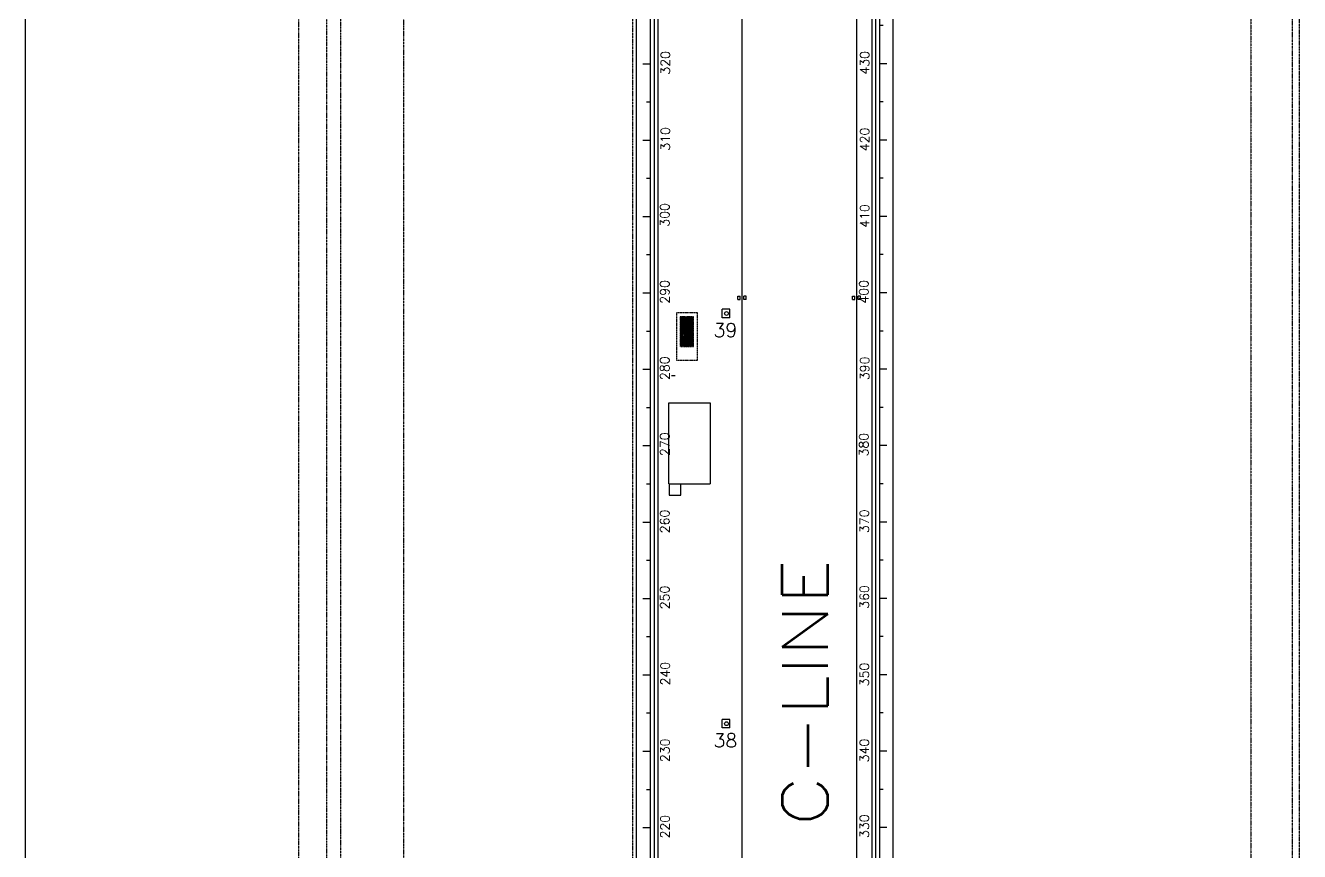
# Model space of a CAD drawing. Header units: inches. Extents: x 2621776591 to 2623670951, y 363331607 to 364354604.
# Drawn here: x 2622564944 to 2622731744, y 363928477 to 364036610 of the extents above; entities that cross this region are included whole.
import ezdxf
from ezdxf.enums import TextEntityAlignment as Align

# ---------------------------------------------------------------- set-up
doc = ezdxf.new("R2010")
doc.units = ezdxf.units.IN
doc.header["$MEASUREMENT"] = 0
doc.linetypes.add('BORDERX2', pattern=[3.5, 1, -0.5, 1, -0.5, 0, -0.5])
doc.linetypes.add('DASHED2', pattern=[0.375, 0.25, -0.125])
for name, color, linetype in [('ANCHOR POINT', 7, 'Continuous'), ('BLDG', 3, 'Continuous'), ('BOLLARD', 1, 'Continuous'), ('Bollard Nos.', 7, 'Continuous'), ('CAPSTAN', 1, 'Continuous'), ('DIM', 8, 'Continuous'), ('Dock CH Text', 8, 'Continuous'), ('Dock Chainage', 8, 'Continuous'), ('PIER', 7, 'Continuous'), ('TEXT2', 1, 'Continuous'), ('TEXT3', 6, 'Continuous')]:
    doc.layers.add(name, color=color, linetype=linetype)
doc.layers.add('CRANE', color=7, linetype='Continuous', true_color=0x7f3f7f)
doc.styles.add('ROMANS', font='romans')

# ---------------------------------------------------------------- blocks, each defined once
blk = doc.blocks.new('A$C48C768FC')
at = {"layer": 'Dock CH Text'}
blk.add_line((85898, 279155), (85398, 279155), dxfattribs=at)
at = {"layer": 'Dock Chainage'}
for p, q in [((113100, 325000), (112625, 325000)), ((81650, 320000), (82625, 320000)), ((113600, 320000), (112625, 320000)), ((82150, 315000), (82625, 315000)), ((113100, 315000), (112625, 315000)), ((81650, 310000), (82625, 310000)), ((113600, 310000), (112625, 310000)), ((82150, 305000), (82625, 305000)), ((113100, 305000), (112625, 305000)), ((81650, 300000), (82625, 300000)), ((113600, 300000), (112625, 300000)), ((82150, 295000), (82625, 295000)), ((113100, 295000), (112625, 295000)), ((81650, 290000), (82625, 290000)), ((113600, 290000), (112625, 290000)), ((82150, 285000), (82625, 285000)), ((113100, 285000), (112625, 285000)), ((81650, 280000), (82625, 280000)), ((113600, 280000), (112625, 280000)), ((82150, 275000), (82625, 275000)), ((113100, 275000), (112625, 275000)), ((81650, 270000), (82625, 270000)), ((113600, 270000), (112625, 270000)), ((82150, 265000), (82625, 265000)), ((113100, 265000), (112625, 265000)), ((81650, 260000), (82625, 260000)), ((113600, 260000), (112625, 260000)), ((82150, 255000), (82625, 255000)), ((113100, 255000), (112625, 255000)), ((81650, 250000), (82625, 250000)), ((113600, 250000), (112625, 250000)), ((82150, 245000), (82625, 245000)), ((113100, 245000), (112625, 245000)), ((81650, 240000), (82625, 240000)), ((113600, 240000), (112625, 240000)), ((82150, 235000), (82625, 235000)), ((113100, 235000), (112625, 235000)), ((81650, 230000), (82625, 230000)), ((113600, 230000), (112625, 230000)), ((82150, 225000), (82625, 225000)), ((113100, 225000), (112625, 225000)), ((81650, 220000), (82625, 220000)), ((113600, 220000), (112625, 220000))]:
    blk.add_line(p, q, dxfattribs=at)
at = {"layer": 'Dock CH Text', "style": 'ROMANS'}
for s, p in [('320', (85201, 320107)), ('430', (111301, 320109)), ('310', (85201, 310155)), ('420', (111301, 310081)), ('300', (85126, 300203)), ('410', (111301, 300053)), ('290', (85126, 290130)), ('400', (111184, 290141)), ('280', (85126, 280138)), ('390', (111301, 280113)), ('270', (85126, 270186)), ('380', (111184, 270126)), ('260', (85126, 260073)), ('370', (111249, 260101)), ('250', (85126, 250121)), ('360', (111249, 250191)), ('240', (85173, 240144)), ('350', (111249, 240039)), ('230', (85153, 230111)), ('340', (111249, 230089)), ('220', (85153, 220122)), ('330', (111249, 220180))]:
    blk.add_text(s, height=1200, rotation=90, dxfattribs=at).set_placement(p, align=Align.CENTER)
blk = doc.blocks.new('A$C6b66f7a2')
at = {"layer": 'CAPSTAN'}
h = blk.add_hatch(dxfattribs=at)
h.set_pattern_fill('ANSI31', color=9, scale=1000)
h.set_pattern_definition([(45, (0, 0), (-88.3883476483, 88.3883476483), [])])
h.paths.add_polyline_path([(2622652419, 363998483), (2622650669, 363998483), (2622650669, 363994605), (2622652419, 363994605)])
at = {"layer": 'BOLLARD'}
for p, q in [((2622656139, 363998352), (2622656139, 363999467)), ((2622657149, 363999467), (2622656139, 363999467)), ((2622657149, 363998352), (2622656139, 363998352)), ((2622657149, 363998352), (2622657149, 363999467)), ((2622657149, 363945767), (2622656139, 363945767)), ((2622656139, 363944652), (2622656139, 363945767)), ((2622657149, 363944652), (2622656139, 363944652)), ((2622657149, 363944652), (2622657149, 363945767))]:
    blk.add_line(p, q, dxfattribs=at)
for centre in [(2622656719, 363998910), (2622656719, 363945210)]:
    blk.add_circle(centre, 250, dxfattribs=at)
at = {"layer": 'CAPSTAN', "color": 9, "linetype": 'DASHED2', "ltscale": 2}
for points in [[(2622652919, 363998983), (2622650169, 363998983), (2622650169, 363992805), (2622652919, 363992805)], [(2622652419, 363998483), (2622650669, 363998483), (2622650669, 363994605), (2622652419, 363994605)]]:
    blk.add_lwpolyline(points, close=True, dxfattribs=at)
blk.add_circle((2622651544, 363997233), 600, dxfattribs=at)
at = {"layer": 'Bollard Nos.', "style": 'ROMANS'}
for s, p in [('39', (2622655038, 363995821)), ('38', (2622655038, 363942118))]:
    blk.add_text(s, height=1800, dxfattribs=at).set_placement(p)

msp = doc.modelspace()

# ---------------------------------------------------------------- linework, layer by layer
at = {"layer": 'ANCHOR POINT'}
for p, q in [((2622658208.8, 364001189.8), (2622658508.8, 364001189.8)), ((2622658208.8, 364000739.8), (2622658208.8, 364001189.8)), ((2622658508.8, 364000739.8), (2622658508.8, 364001189.8)), ((2622658978.8, 364000739.8), (2622658978.8, 364001189.8)), ((2622659278.8, 364001189.8), (2622658978.8, 364001189.8)), ((2622659278.8, 364000739.8), (2622659278.8, 364001189.8)), ((2622673208.8, 364001189.8), (2622673508.8, 364001189.8)), ((2622673208.8, 364000739.8), (2622673208.8, 364001189.8)), ((2622673508.8, 364000739.8), (2622673508.8, 364001189.8)), ((2622674278.8, 364001189.8), (2622673978.8, 364001189.8)), ((2622673978.8, 364000739.8), (2622673978.8, 364001189.8)), ((2622674278.8, 364000739.8), (2622674278.8, 364001189.8)), ((2622658208.8, 364000739.8), (2622658508.8, 364000739.8)), ((2622659278.8, 364000739.8), (2622658978.8, 364000739.8)), ((2622673208.8, 364000739.8), (2622673508.8, 364000739.8)), ((2622674278.8, 364000739.8), (2622673978.8, 364000739.8))]:
    msp.add_line(p, q, dxfattribs=at)
at = {"layer": 'BLDG'}
for p, q in [((2622649178.8, 363976609.8), (2622649178.8, 363987209.8)), ((2622649178.8, 363987209.8), (2622654578.8, 363987209.8)), ((2622654578.8, 363987209.8), (2622654578.8, 363976609.8)), ((2622649178.8, 363976609.8), (2622654578.8, 363976609.8)), ((2622649228.8, 363976609.8), (2622649228.8, 363975109.8)), ((2622650728.8, 363975109.8), (2622650728.8, 363976609.8)), ((2622649228.8, 363975109.8), (2622650728.8, 363975109.8))]:
    msp.add_line(p, q, dxfattribs=at)
at = {"layer": 'CRANE', "linetype": 'BORDERX2'}
for p, q in [((2622644440.4, 363590436.3, -3307.3), (2622644440.4, 364111023.7)), ((2622606242, 363477803.7, 0), (2622606243.9, 364108242.3, 0)), ((2622614456.8, 364088548.4, 0), (2622614438.4, 363567024.6, 0)), ((2622600758.2, 363506844.1, 0), (2622600743.8, 364077742.3, 0)), ((2622731741.9, 363508303.7, 0), (2622731743.9, 364077742.3, 0)), ((2622604368.9, 364066077.7, 0), (2622604389.3, 363543612.9, 0))]:
    msp.add_line(p, q, dxfattribs=at)
at = {"layer": 'CRANE', "linetype": 'BORDERX2', "elevation": 0}
for points in [[(2622730843.7, 363612984.6), (2622730843.7, 364108242.3)], [(2622725343.8, 364077742.3), (2622725391.1, 363643003.3)]]:
    msp.add_lwpolyline(points, dxfattribs=at)
at = {"layer": 'PIER'}
for p, q in [((2622564943.8, 363711609.7), (2622564943.8, 364138494.3)), ((2622644943.8, 363711609.8), (2622644943.8, 364138609.7)), ((2622678543.8, 363601609.7), (2622678543.8, 364138609.7)), ((2622646743.8, 364128083.9), (2622646743.8, 363707849.7)), ((2622676743.8, 364128084), (2622676743.8, 363597109.7)), ((2622647243.8, 364127808.9), (2622647243.8, 363701859.7)), ((2622647743.8, 364127808.9), (2622647743.8, 363700409.7)), ((2622675743.8, 364127809), (2622675743.8, 363589059.7)), ((2622676243.8, 364127809), (2622676243.8, 363590609.7))]:
    msp.add_line(p, q, dxfattribs=at)
at = {"layer": 'TEXT2'}
for p, q in [((2622658743.8, 364117244.8), (2622658743.8, 363458624.8)), ((2622673743.8, 364117244.8), (2622673743.8, 363458624.8))]:
    msp.add_line(p, q, dxfattribs=at)

# ---------------------------------------------------------------- block references
at = {"layer": 'DIM'}
msp.add_blockref('A$C6b66f7a2', (0, 0), dxfattribs=at)
at = {"layer": 'Dock Chainage'}
msp.add_blockref('A$C48C768FC', (2622564118.7, 363711609.7), dxfattribs=at)

# ---------------------------------------------------------------- texts
at = {"layer": 'TEXT3', "style": 'ROMANS', "width": 1.2}
msp.add_text('C-LINE', height=6000, rotation=90, dxfattribs=at).set_placement((2622670007.3, 363931828.3, 0))

doc.saveas('drawing.dxf')
